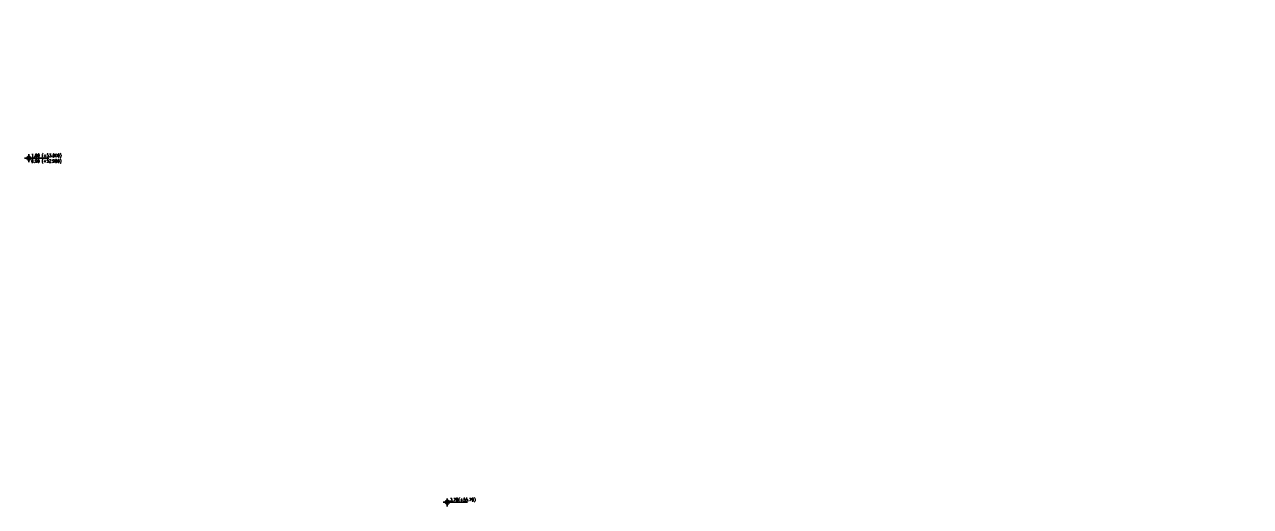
# Model space of a CAD drawing. Header units: metres. Extents: x -11418 to 773, y -8631 to 3561.
# Drawn here: x -11418 to -9851, y -7531 to -6916 of the extents above; entities that cross this region are included whole.
import ezdxf
from ezdxf.enums import TextEntityAlignment as Align

# ---------------------------------------------------------------- set-up
doc = ezdxf.new("R2010")
doc.units = ezdxf.units.M
doc.header["$LTSCALE"] = 0.01
doc.header["$MEASUREMENT"] = 0
doc.layers.get('0').update_dxf_attribs({"color": 30, "lineweight": 0})
for name, color, linetype in [('V-0_Notation_Level_200', 2, 'Continuous'), ('V-0_Notation_Level_200 @ 10', 2, 'Continuous'), ('V-0_Notation_Level_200 @ 50', 2, 'Continuous')]:
    doc.layers.add(name, color=color, linetype=linetype)
doc.styles.add('KOT', font='simplex.shx', dxfattribs={"width": 0.9})

# ---------------------------------------------------------------- blocks, each defined once
blk = doc.blocks.new('*U82')
h = blk.add_hatch(color=256)
h.paths.add_polyline_path([(0, 0), (248, 0, 0.414214), (0, 248)])
h.paths.add_polyline_path([(0, -248), (0, 0), (-248, 0, 0.414214)])
for p, q in [((0, 503), (0, -536)), ((-547, 0), (2570, 0))]:
    blk.add_line(p, q)
blk.add_circle((0, 0), 248)
at = {"style": 'KOT', "width": 0.9}
blk.add_attdef('BITMIS-KOT', text='', height=400, dxfattribs=at).set_placement((319, 15), align=Align.BOTTOM_LEFT)
blk.add_attdef('KABA-KOT', text='', height=400, dxfattribs=at).set_placement((314, -177), align=Align.TOP_LEFT)
blk = doc.blocks.new('*U112')
at = {"layer": 'V-0_Notation_Level_200 @ 10', "xscale": 0.01, "yscale": 0.01, "zscale": 0.01}
blk.add_blockref('*U82', (-11412.1, -7086.6), dxfattribs=at).add_auto_attribs({'KABA-KOT': '0.90 (+52.900)', 'BITMIS-KOT': '1.00 (+53.000)'})
at = {"layer": 'V-0_Notation_Level_200 @ 50', "xscale": 0.05, "yscale": 0.05, "zscale": 0.05}
blk.add_blockref('*U82', (-9079.7, -6946.6), dxfattribs=at).add_auto_attribs({'KABA-KOT': '0.90 (+52.900)', 'BITMIS-KOT': '1.00 (+53.000)'})
blk = doc.blocks.new('*U113')
at = {"layer": 'V-0_Notation_Level_200 @ 10', "xscale": 0.01, "yscale": 0.01, "zscale": 0.01}
blk.add_blockref('*U82', (-10877.2, -7526.1), dxfattribs=at).add_auto_attribs({'BITMIS-KOT': '3.70(+55.70)'})
at = {"layer": 'V-0_Notation_Level_200 @ 50', "xscale": 0.05, "yscale": 0.05, "zscale": 0.05}
blk.add_blockref('*U82', (-8544.8, -7386.1), dxfattribs=at).add_auto_attribs({'BITMIS-KOT': '3.70(+55.70)'})

msp = doc.modelspace()

# ---------------------------------------------------------------- block references
at = {"layer": 'V-0_Notation_Level_200'}
for name in ['*U112', '*U113']:
    msp.add_blockref(name, (0, 0), dxfattribs=at)

doc.saveas('drawing.dxf')
